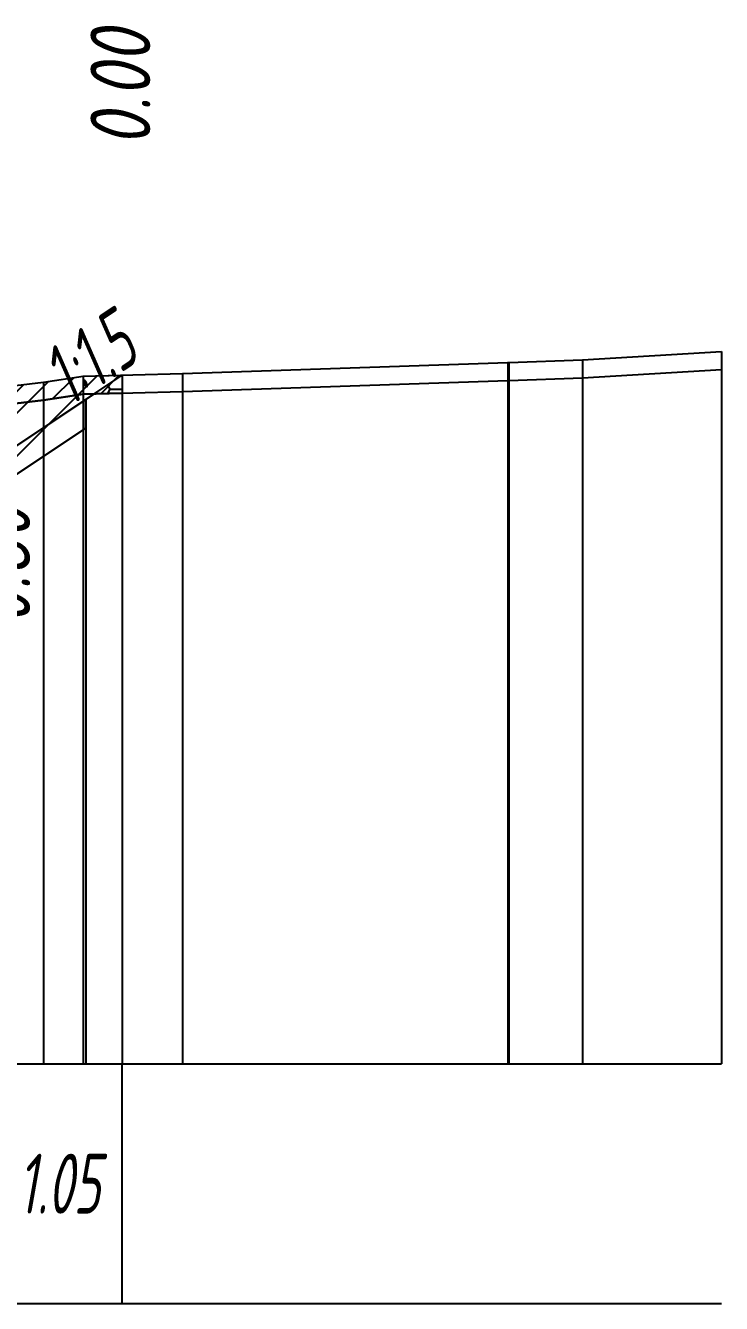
# Model space of a CAD drawing. Extents: x -717 to 1451, y -133302 to 233.
# Drawn here: x -182.6 to -153.6, y -110486.4 to -110433 of the extents above; entities that cross this region are included whole.
import ezdxf
from ezdxf.enums import TextEntityAlignment as Align

# ---------------------------------------------------------------- set-up
doc = ezdxf.new("R2010")
doc.units = 0
for name, color, linetype in [('Код_514', 1, 'Continuous'), ('Контур_0', 7, 'Continuous'), ('Контур_508', 7, 'Continuous'), ('Контур_512', 7, 'Continuous'), ('Контур_513', 7, 'Continuous'), ('Контур_818', 7, 'Continuous'), ('Красный поперечник', 1, 'Continuous'), ('Объём_2650', 7, 'Continuous'), ('Объём_2662', 7, 'Continuous'), ('Объём_2667', 7, 'Continuous'), ('Объём_2668', 7, 'Continuous'), ('Объём_2669', 7, 'Continuous'), ('Объём_2675', 7, 'Continuous'), ('Рабочие отметки', 7, 'Continuous'), ('Таблица', 7, 'Continuous'), ('Уклоны проезжей части', 7, 'Continuous'), ('Черный поперечник', 3, 'Continuous')]:
    doc.layers.add(name, color=color, linetype=linetype)
for name, color, linetype, true_color in [('Контур_2570', 7, 'Continuous', 0x80ff00), ('Контур_2583', 3, 'Continuous', 0x00ff00), ('Контур_2741', 4, 'Continuous', 0x00ffff), ('Контур_2742', 4, 'Continuous', 0x00ffff), ('Контур_2743', 4, 'Continuous', 0x00ffff), ('Контур_2744', 7, 'Continuous', 0xa4ffff), ('Контур_2750', 4, 'Continuous', 0x00ffff), ('Контур_2751', 4, 'Continuous', 0x00ffff), ('Контур_2752', 4, 'Continuous', 0x00ffff), ('Контур_707', 4, 'Continuous', 0x00ffff), ('Объём_2570', 7, 'Continuous', 0x80ff00), ('Объём_2583', 3, 'Continuous', 0x00ff00), ('Объём_2594', 3, 'Continuous', 0x00ff00), ('Объём_2600', 7, 'Continuous', 0x808000), ('Объём_2746', 2, 'Continuous', 0xffff00)]:
    doc.layers.add(name, color=color, linetype=linetype, true_color=true_color)
doc.styles.add('М', font='romand.shx', dxfattribs={"width": 0.8, "oblique": 10, "height": 2.5})

msp = doc.modelspace()

# ---------------------------------------------------------------- hatches: boundary and pattern name
at = {"transparency": 33554681}
h = msp.add_hatch(dxfattribs=at)
h.set_pattern_fill('ANGLE', color=256)
h.set_pattern_definition([(0, (0, 0), (0, 6.985), [5.08, -1.905]), (90, (0, 0), (-6.985, 4e-16), [5.08, -1.905])])
h.paths.add_polyline_path([(-179.774, -110448.392), (-178.6, -110447.61), (-178.6, -110448.36)])
at = {"layer": 'Объём_2570'}
h = msp.add_hatch(dxfattribs=at)
h.set_pattern_fill('ANSI31', color=256, scale=0.2)
h.set_pattern_definition([(45, (-440.5588, 3.643), (-0.449012806, 0.449012806), [])])
h.paths.add_polyline_path([(-178.6, -110448.36), (-180.236, -110448.405), (-181.887, -110448.653), (-187.625, -110449.332), (-189.353, -110448.96), (-191.407, -110448.649), (-191.407, -110447.899), (-189.353, -110448.21), (-187.625, -110448.582), (-181.887, -110447.903), (-180.236, -110447.655), (-178.6, -110447.61)])
at = {"layer": 'Объём_2600'}
h = msp.add_hatch(dxfattribs=at)
h.set_pattern_fill('HONEY', color=5, scale=0.3)
h.set_pattern_definition([(0, (-440.5588, 3.643), (1.42875, 0.8248891935), [0.9525, -1.905]), (120, (-440.5588, 3.643), (-1.428749997, 0.824889199), [0.9525, -1.905]), (60, (-440.5588, 3.643), (3e-09, 1.6497783924), [-1.905, 0.9525])])
h.paths.add_polyline_path([(-179.774, -110448.392), (-178.6, -110447.61), (-178.6, -110448.36)])
h = msp.add_hatch(dxfattribs=at)
h.set_pattern_fill('ANSI31', color=6, scale=0.4)
h.set_pattern_definition([(45, (-440.5588, 3.643), (-0.898025612, 0.898025612), [])])
h.paths.add_polyline_path([(-180.116, -110448.62), (-180.116, -110449.822), (-183.563, -110452.12), (-183.792, -110452.12), (-183.792, -110452.503), (-208.17, -110451.772), (-208.17, -110448.442), (-203.683, -110448.543), (-203.183, -110447.793), (-194.348, -110447.816), (-191.407, -110447.899), (-191.407, -110448.649), (-189.353, -110448.96), (-187.625, -110449.332), (-181.887, -110448.653), (-180.236, -110448.405), (-179.774, -110448.392)])

# ---------------------------------------------------------------- linework, layer by layer
at = {"layer": 'Код_514'}
msp.add_line((-178.6, -110486.357), (-178.6, -110476.357), dxfattribs=at)
at = {"layer": 'Контур_0', "flags": 128}
msp.add_lwpolyline([(-183.866, -110451.12), (-178.6, -110447.61), (-178.6, -110447.61), (-178.6, -110447.61), (-178.6, -110447.61), (-178.6, -110447.61), (-178.6, -110447.61), (-178.6, -110447.61), (-178.6, -110447.61), (-178.6, -110447.61), (-178.6, -110447.61), (-178.6, -110447.61), (-178.6, -110447.61), (-178.6, -110447.61)], dxfattribs=at)
at = {"layer": 'Контур_2570', "flags": 128}
msp.add_lwpolyline([(-246.297, -110447.591), (-203.683, -110448.543), (-203.183, -110447.793), (-194.348, -110447.816), (-191.407, -110447.899), (-191.407, -110448.649), (-189.353, -110448.96), (-187.625, -110449.332), (-187.625, -110449.332), (-181.887, -110448.653), (-180.236, -110448.405), (-176.09, -110448.29), (-162.511, -110447.834), (-162.507, -110447.828), (-162.467, -110447.835), (-159.392, -110447.713), (-153.6, -110447.376)], dxfattribs=at)
at = {"layer": 'Контур_2583', "flags": 128}
msp.add_lwpolyline([(-180.116, -110449.822), (-180.116, -110448.62), (-183.866, -110451.12), (-183.866, -110452.12), (-183.563, -110452.12), (-180.116, -110449.822)], dxfattribs=at)
at = {"layer": 'Контур_2741', "flags": 128}
msp.add_lwpolyline([(-178.6, -110447.61), (-178.6, -110447.61)], dxfattribs=at)
at = {"layer": 'Контур_2742', "flags": 128}
msp.add_lwpolyline([(-178.6, -110447.61), (-178.6, -110447.61)], dxfattribs=at)
at = {"layer": 'Контур_2743', "flags": 128}
msp.add_lwpolyline([(-178.6, -110447.61), (-178.6, -110447.61)], dxfattribs=at)
at = {"layer": 'Контур_2744', "flags": 128}
msp.add_lwpolyline([(-178.6, -110447.61), (-178.6, -110447.61)], dxfattribs=at)
msp.add_lwpolyline([(-178.6, -110447.61), (-178.6, -110447.61)], dxfattribs=at)
msp.add_lwpolyline([(-178.6, -110447.61), (-178.6, -110447.61)], dxfattribs=at)
msp.add_lwpolyline([(-178.6, -110447.61), (-178.6, -110447.61)], dxfattribs=at)
msp.add_lwpolyline([(-178.6, -110447.61), (-178.6, -110447.61)], dxfattribs=at)
msp.add_lwpolyline([(-178.6, -110447.61), (-178.6, -110447.61)], dxfattribs=at)
at = {"layer": 'Контур_2750', "flags": 128}
msp.add_lwpolyline([(-178.6, -110447.61), (-178.6, -110447.61)], dxfattribs=at)
at = {"layer": 'Контур_2751', "flags": 128}
msp.add_lwpolyline([(-178.6, -110447.61), (-178.6, -110447.61)], dxfattribs=at)
at = {"layer": 'Контур_2752', "flags": 128}
msp.add_lwpolyline([(-178.6, -110447.61), (-178.6, -110447.61)], dxfattribs=at)
at = {"layer": 'Контур_508', "flags": 128}
msp.add_lwpolyline([(-335.559, -110453.505), (-335.031, -110453.857), (-335.031, -110455.059), (-331.584, -110457.357), (-331.281, -110457.357), (-329.281, -110457.357), (-328.978, -110457.357), (-325.531, -110455.059), (-325.531, -110453.857), (-323.035, -110452.193), (-308.834, -110451.767), (-308.834, -110449.364), (-258.581, -110448.359), (-208.17, -110449.368), (-208.17, -110451.772), (-183.792, -110452.503), (-183.792, -110452.12), (-183.563, -110452.12), (-180.116, -110449.822), (-180.116, -110448.62), (-178.6, -110447.61)], dxfattribs=at)
at = {"layer": 'Контур_512', "flags": 128}
msp.add_lwpolyline([(-208.17, -110451.772), (-183.792, -110452.503), (-183.792, -110452.12), (-183.563, -110452.12), (-180.116, -110449.822), (-180.116, -110448.62), (-178.6, -110447.61)], dxfattribs=at)
at = {"layer": 'Контур_513', "flags": 128}
msp.add_lwpolyline([(-335.559, -110453.505), (-335.031, -110453.857), (-335.031, -110455.059), (-331.584, -110457.357), (-331.281, -110457.357), (-329.281, -110457.357), (-328.978, -110457.357), (-325.531, -110455.059), (-325.531, -110453.857), (-323.035, -110452.193), (-308.834, -110451.767), (-308.834, -110449.364), (-258.581, -110448.359), (-208.17, -110449.368), (-208.17, -110451.772), (-183.792, -110452.503), (-183.792, -110452.12), (-183.563, -110452.12), (-180.116, -110449.822), (-180.116, -110448.62), (-178.6, -110447.61)], dxfattribs=at)
at = {"layer": 'Контур_707', "flags": 128}
msp.add_lwpolyline([(-183.866, -110451.12), (-178.6, -110447.61)], dxfattribs=at)
at = {"layer": 'Контур_818', "flags": 128}
msp.add_lwpolyline([(-335.559, -110454.29), (-334.061, -110452.628), (-334.061, -110452.628), (-326.127, -110450.395), (-320.856, -110448.75), (-320.856, -110448), (-311.456, -110447.684), (-309.334, -110447.769), (-308.834, -110448.519), (-268.562, -110447.645), (-258.581, -110447.413), (-257.971, -110447.398), (-246.297, -110447.591), (-203.683, -110448.543), (-203.183, -110447.793), (-194.348, -110447.816), (-191.407, -110447.899), (-191.407, -110448.649), (-189.353, -110448.96), (-187.625, -110449.332), (-187.625, -110449.332), (-181.887, -110448.653), (-180.236, -110448.405), (-178.6, -110448.36)], dxfattribs=at)
at = {"layer": 'Красный поперечник'}
for p, q in [((-183.866, -110451.12), (-178.6, -110447.61)), ((-178.6, -110447.61), (-178.6, -110476.357)), ((-180.116, -110448.62), (-180.116, -110476.357)), ((-180.116, -110449.822), (-180.116, -110476.357))]:
    msp.add_line(p, q, dxfattribs=at)
at = {"layer": 'Объём_2570', "flags": 128}
msp.add_lwpolyline([(-178.6, -110448.36), (-180.236, -110448.405), (-181.887, -110448.653), (-187.625, -110449.332), (-189.353, -110448.96), (-191.407, -110448.649), (-191.407, -110447.899), (-189.353, -110448.21), (-187.625, -110448.582), (-181.887, -110447.903), (-180.236, -110447.655), (-178.6, -110447.61), (-178.6, -110448.36), (-178.6, -110448.36)], dxfattribs=at)
at = {"layer": 'Объём_2583', "flags": 128}
msp.add_lwpolyline([(-180.116, -110449.822), (-180.116, -110448.62), (-183.866, -110451.12), (-183.866, -110452.12), (-183.563, -110452.12), (-180.116, -110449.822)], dxfattribs=at)
at = {"layer": 'Объём_2594', "flags": 128}
msp.add_lwpolyline([(-183.866, -110451.12), (-180.116, -110448.62)], dxfattribs=at)
at = {"layer": 'Объём_2600', "color": 5, "flags": 128}
msp.add_lwpolyline([(-179.774, -110448.392), (-178.6, -110447.61), (-178.6, -110448.36), (-179.774, -110448.392), (-179.774, -110448.392)], dxfattribs=at)
at = {"layer": 'Объём_2650', "color": 6, "flags": 128}
msp.add_lwpolyline([(-180.116, -110448.62), (-180.116, -110449.822), (-183.563, -110452.12), (-183.792, -110452.12), (-183.792, -110452.503), (-208.17, -110451.772), (-208.17, -110448.442), (-203.683, -110448.543), (-203.183, -110447.793), (-194.348, -110447.816), (-191.407, -110447.899), (-191.407, -110448.649), (-189.353, -110448.96), (-187.625, -110449.332), (-181.887, -110448.653), (-180.236, -110448.405), (-179.774, -110448.392), (-180.116, -110448.62), (-180.116, -110448.62)], dxfattribs=at)
at = {"layer": 'Объём_2662', "flags": 128}
msp.add_lwpolyline([(-183.866, -110451.12), (-178.6, -110447.61)], dxfattribs=at)
at = {"layer": 'Объём_2667', "flags": 128}
msp.add_lwpolyline([(-178.6, -110447.61), (-178.6, -110447.61)], dxfattribs=at)
at = {"layer": 'Объём_2668', "flags": 128}
msp.add_lwpolyline([(-178.6, -110447.61), (-178.6, -110447.61)], dxfattribs=at)
at = {"layer": 'Объём_2669', "flags": 128}
msp.add_lwpolyline([(-178.6, -110447.61), (-178.6, -110447.61)], dxfattribs=at)
at = {"layer": 'Объём_2675', "flags": 128}
msp.add_lwpolyline([(-178.6, -110447.61), (-178.6, -110447.61)], dxfattribs=at)
msp.add_lwpolyline([(-178.6, -110447.61), (-178.6, -110447.61)], dxfattribs=at)
msp.add_lwpolyline([(-178.6, -110447.61), (-178.6, -110447.61)], dxfattribs=at)
msp.add_lwpolyline([(-178.6, -110447.61), (-178.6, -110447.61)], dxfattribs=at)
msp.add_lwpolyline([(-178.6, -110447.61), (-178.6, -110447.61)], dxfattribs=at)
msp.add_lwpolyline([(-178.6, -110447.61), (-178.6, -110447.61)], dxfattribs=at)
at = {"layer": 'Объём_2746', "flags": 128}
msp.add_lwpolyline([(-180.116, -110449.822), (-183.563, -110452.12), (-183.792, -110452.12), (-183.792, -110452.503), (-203.683, -110451.906), (-203.683, -110448.543), (-203.183, -110447.793), (-194.348, -110447.816), (-191.407, -110447.899), (-191.407, -110448.649), (-189.353, -110448.96), (-188.989, -110449.038), (-185.866, -110451.12), (-183.866, -110451.12), (-180.116, -110448.62), (-180.116, -110449.822), (-180.116, -110449.822)], dxfattribs=at)
at = {"layer": 'Таблица'}
for p, q in [((-360.559, -110476.357), (-153.6, -110476.357)), ((-360.559, -110486.357), (-153.6, -110486.357))]:
    msp.add_line(p, q, dxfattribs=at)
at = {"layer": 'Черный поперечник', "color": 7}
for p, q in [((-162.511, -110447.084), (-162.511, -110476.357)), ((-162.507, -110447.078), (-162.507, -110476.357)), ((-162.467, -110447.085), (-162.467, -110476.357)), ((-159.392, -110446.963), (-159.392, -110476.357)), ((-153.6, -110446.626), (-153.6, -110476.357)), ((-180.236, -110447.655), (-180.236, -110476.357)), ((-176.09, -110447.54), (-176.09, -110476.357)), ((-181.887, -110447.903), (-181.887, -110476.357))]:
    msp.add_line(p, q, dxfattribs=at)
at = {"layer": 'Черный поперечник', "flags": 128}
msp.add_lwpolyline([(-246.297, -110447.591), (-203.683, -110448.543), (-203.183, -110447.793), (-194.348, -110447.816), (-191.407, -110447.899), (-189.353, -110448.21), (-187.625, -110448.582), (-181.887, -110447.903), (-180.236, -110447.655), (-176.09, -110447.54), (-162.511, -110447.084), (-162.507, -110447.078), (-162.467, -110447.085), (-159.392, -110446.963), (-153.6, -110446.626)], dxfattribs=at)

# ---------------------------------------------------------------- texts
at = {"layer": 'Код_514', "style": 'М', "oblique": 10, "width": 0.6}
msp.add_text('1.05', height=2.5, dxfattribs=at).set_placement((-181.233, -110481.357), align=Align.MIDDLE_CENTER)
at = {"layer": 'Рабочие отметки', "color": 1, "style": 'М', "oblique": 10, "width": 0.8}
msp.add_text('0.00', height=2.5, rotation=90, dxfattribs=at).set_placement((-178.678, -110438.04), align=Align.MIDDLE_LEFT)
msp.add_text('0.60', height=2.5, rotation=90, dxfattribs=at).set_placement((-183.694, -110453.045), align=Align.MIDDLE_RIGHT)
at = {"layer": 'Уклоны проезжей части', "color": 1, "style": 'М', "oblique": 10, "width": 0.6}
msp.add_text('1:1.5', height=2.5, rotation=33.6901, dxfattribs=at).set_placement((-178.864, -110448.562), align=Align.BOTTOM_CENTER)

doc.saveas('drawing.dxf')
